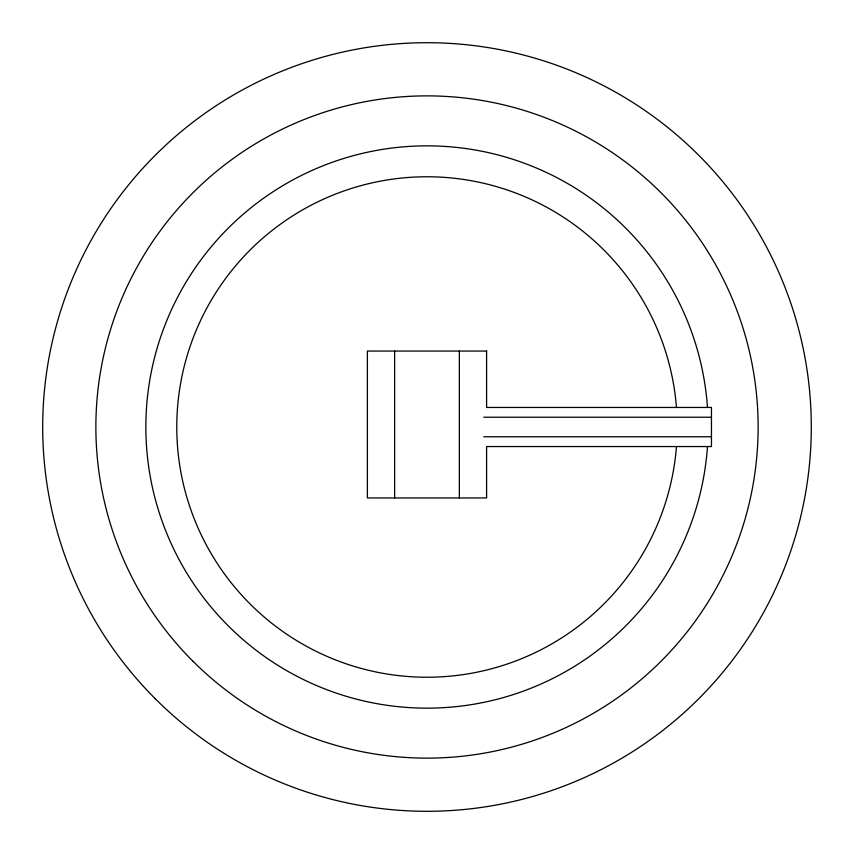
<?xml version="1.0" encoding="UTF-8"?>
<svg xmlns="http://www.w3.org/2000/svg" width="854" height="854" viewBox="0 0 854 854"><rect width="100%" height="100%" fill="white"/><g stroke="black" fill="none" stroke-linecap="round" stroke-linejoin="round"><path stroke-width="1.28" d="M483.748 417.232L711.467 417.232M483.748 436.768L711.467 436.768M459.356 351.058L459.356 497.946M394.644 351.058L394.644 497.946M707.475 446.621A281.158 281.158 0 0 1 280.795 667.145A281.158 281.158 0 0 1 280.795 186.855A281.158 281.158 0 0 1 707.475 407.379M676.432 446.973A250.233 250.233 0 0 1 296.157 640.297A250.233 250.233 0 0 1 296.157 213.703A250.233 250.233 0 0 1 676.432 407.027M486.599 351.058L367.401 351.058L367.401 497.946L486.599 497.946L486.599 446.546L711.467 446.546L711.467 407.454L486.599 407.454L486.599 351.058M155.257 698.743A384.3 384.3 0 0 0 798.202 526.459A384.3 384.3 0 0 0 327.541 55.798A384.3 384.3 0 0 0 155.257 698.743M192.855 661.145A331.128 331.128 0 0 0 746.844 512.699A331.128 331.128 0 0 0 341.301 107.156A331.128 331.128 0 0 0 192.855 661.145"/></g></svg>
